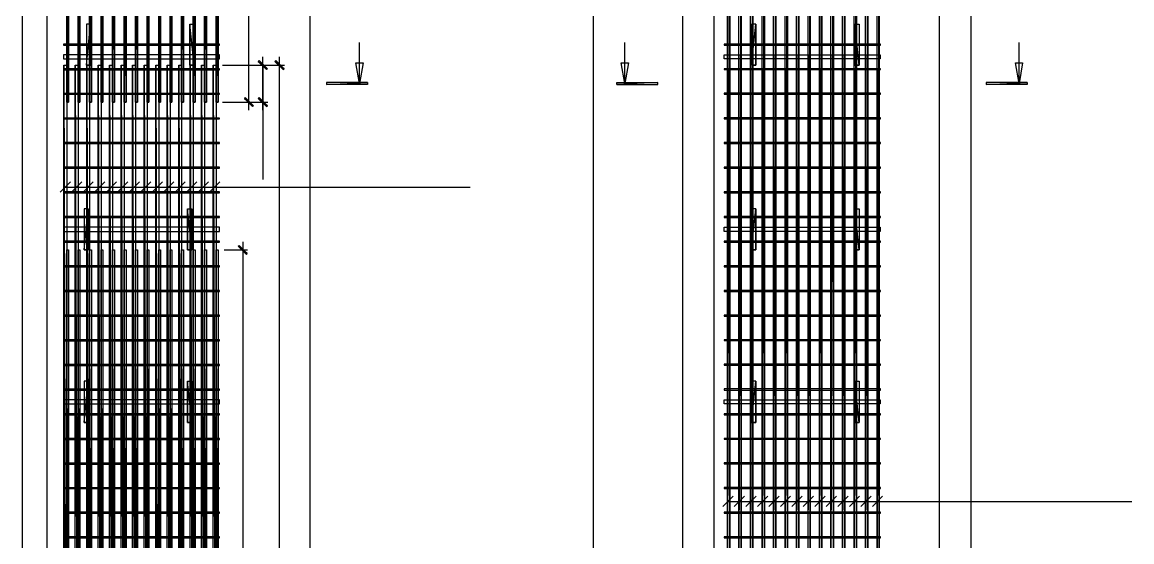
# Model space of a CAD drawing. Extents: x -1 to 315, y 0 to 224.
# Drawn here: x 68.5 to 139.9, y 146.8 to 180.2 of the extents above; entities that cross this region are included whole.
import ezdxf

# ---------------------------------------------------------------- set-up
doc = ezdxf.new("R2010")
doc.units = 0
doc.header["$MEASUREMENT"] = 0
doc.layers.add('UNDERLAY', color=8, linetype='Continuous')

msp = doc.modelspace()

# ---------------------------------------------------------------- linework, layer by layer
at = {"layer": 'UNDERLAY'}
for p, q in [((83.068, 174.552), (83.068, 206.563)), ((105.234, 206.563), (105.234, 41.723)), ((71.442, 175.078), (71.33, 206.037)), ((71.33, 206.037), (71.33, 175.078)), ((71.442, 175.078), (71.33, 206.037)), ((71.33, 175.078), (71.33, 206.037)), ((71.442, 206.037), (71.442, 175.078)), ((71.442, 206.037), (71.442, 175.078)), ((72.181, 175.078), (72.069, 206.037)), ((72.069, 206.037), (72.069, 175.078)), ((72.181, 175.078), (72.069, 206.037)), ((72.069, 175.078), (72.069, 206.037)), ((72.181, 206.037), (72.181, 175.078)), ((72.181, 206.037), (72.181, 175.078)), ((72.92, 175.078), (72.808, 206.037)), ((72.808, 206.037), (72.808, 175.078)), ((72.92, 175.078), (72.808, 206.037)), ((72.808, 175.078), (72.808, 206.037)), ((72.92, 206.037), (72.92, 175.078)), ((72.92, 206.037), (72.92, 175.078)), ((73.66, 175.078), (73.547, 206.037)), ((73.547, 206.037), (73.547, 175.078)), ((73.66, 175.078), (73.547, 206.037)), ((73.547, 175.078), (73.547, 206.037)), ((73.66, 206.037), (73.66, 175.078)), ((73.66, 206.037), (73.66, 175.078)), ((74.41, 175.078), (74.287, 206.037)), ((74.287, 206.037), (74.287, 175.078)), ((74.41, 175.078), (74.287, 206.037)), ((74.287, 175.078), (74.287, 206.037)), ((74.41, 206.037), (74.41, 175.078)), ((74.41, 206.037), (74.41, 175.078)), ((75.149, 175.078), (75.026, 206.037)), ((75.026, 206.037), (75.026, 175.078)), ((75.149, 175.078), (75.026, 206.037)), ((75.026, 175.078), (75.026, 206.037)), ((75.149, 206.037), (75.149, 175.078)), ((75.149, 206.037), (75.149, 175.078)), ((75.888, 175.078), (75.765, 206.037)), ((75.765, 206.037), (75.765, 175.078)), ((75.888, 175.078), (75.765, 206.037)), ((75.765, 175.078), (75.765, 206.037)), ((75.888, 206.037), (75.888, 175.078)), ((75.888, 206.037), (75.888, 175.078)), ((76.628, 175.078), (76.516, 206.037)), ((76.516, 206.037), (76.516, 175.078)), ((76.628, 175.078), (76.516, 206.037)), ((76.516, 175.078), (76.516, 206.037)), ((76.628, 206.037), (76.628, 175.078)), ((76.628, 206.037), (76.628, 175.078)), ((77.367, 175.078), (77.255, 206.037)), ((77.255, 206.037), (77.255, 175.078)), ((77.367, 175.078), (77.255, 206.037)), ((77.255, 175.078), (77.255, 206.037)), ((77.367, 206.037), (77.367, 175.078)), ((77.367, 206.037), (77.367, 175.078)), ((78.106, 175.078), (77.994, 206.037)), ((77.994, 206.037), (77.994, 175.078)), ((78.106, 175.078), (77.994, 206.037)), ((77.994, 175.078), (77.994, 206.037)), ((78.106, 206.037), (78.106, 175.078)), ((78.106, 206.037), (78.106, 175.078)), ((78.845, 175.078), (78.733, 206.037)), ((78.733, 206.037), (78.733, 175.078)), ((78.845, 175.078), (78.733, 206.037)), ((78.733, 175.078), (78.733, 206.037)), ((78.845, 206.037), (78.845, 175.078)), ((78.845, 206.037), (78.845, 175.078)), ((79.596, 175.078), (79.473, 206.037)), ((79.473, 206.037), (79.473, 175.078)), ((79.596, 175.078), (79.473, 206.037)), ((79.473, 175.078), (79.473, 206.037)), ((79.596, 206.037), (79.596, 175.078)), ((79.596, 206.037), (79.596, 175.078)), ((80.335, 175.078), (80.212, 206.037)), ((80.212, 206.037), (80.212, 175.078)), ((80.335, 175.078), (80.212, 206.037)), ((80.212, 175.078), (80.212, 206.037)), ((80.335, 206.037), (80.335, 175.078)), ((80.335, 206.037), (80.335, 175.078)), ((81.075, 175.078), (80.951, 206.037)), ((80.951, 206.037), (80.951, 175.078)), ((81.075, 175.078), (80.951, 206.037)), ((80.951, 175.078), (80.951, 206.037)), ((81.075, 206.037), (81.075, 175.078)), ((81.075, 206.037), (81.075, 175.078)), ((68.463, 201.534), (68.463, 43.313)), ((110.992, 201.545), (110.992, 43.313)), ((70.042, 200.75), (70.042, 44.108)), ((87, 200.75), (87, 44.108)), ((113.019, 200.75), (113.019, 44.108)), ((129.562, 200.75), (129.562, 44.108)), ((113.87, 130.365), (114.038, 192.282)), ((113.87, 130.365), (114.038, 192.282)), ((113.87, 192.282), (113.87, 130.365)), ((113.87, 192.282), (113.87, 130.365)), ((114.038, 192.282), (114.038, 130.365)), ((114.038, 130.365), (114.038, 192.282)), ((114.609, 130.365), (114.777, 192.282)), ((114.609, 130.365), (114.777, 192.282)), ((114.609, 192.282), (114.609, 130.365)), ((114.609, 192.282), (114.609, 130.365)), ((114.777, 192.282), (114.777, 130.365)), ((114.777, 130.365), (114.777, 192.282)), ((115.348, 130.365), (115.528, 192.282)), ((115.348, 130.365), (115.528, 192.282)), ((115.348, 192.282), (115.348, 130.365)), ((115.348, 192.282), (115.348, 130.365)), ((115.528, 192.282), (115.528, 130.365)), ((115.528, 130.365), (115.528, 192.282)), ((116.099, 130.365), (116.267, 192.282)), ((116.099, 130.365), (116.267, 192.282)), ((116.099, 192.282), (116.099, 130.365)), ((116.099, 192.282), (116.099, 130.365)), ((116.267, 192.282), (116.267, 130.365)), ((116.267, 130.365), (116.267, 192.282)), ((116.838, 130.365), (117.006, 192.282)), ((116.838, 130.365), (117.006, 192.282)), ((116.838, 192.282), (116.838, 130.365)), ((116.838, 192.282), (116.838, 130.365)), ((117.006, 192.282), (117.006, 130.365)), ((117.006, 130.365), (117.006, 192.282)), ((117.577, 130.365), (117.746, 192.282)), ((117.577, 130.365), (117.746, 192.282)), ((117.577, 192.282), (117.577, 130.365)), ((117.577, 192.282), (117.577, 130.365)), ((117.746, 192.282), (117.746, 130.365)), ((117.746, 130.365), (117.746, 192.282)), ((118.317, 130.365), (118.485, 192.282)), ((118.317, 130.365), (118.485, 192.282)), ((118.317, 192.282), (118.317, 130.365)), ((118.317, 192.282), (118.317, 130.365)), ((118.485, 192.282), (118.485, 130.365)), ((118.485, 130.365), (118.485, 192.282)), ((119.056, 130.365), (119.224, 192.282)), ((119.056, 130.365), (119.224, 192.282)), ((119.056, 192.282), (119.056, 130.365)), ((119.056, 192.282), (119.056, 130.365)), ((119.224, 192.282), (119.224, 130.365)), ((119.224, 130.365), (119.224, 192.282)), ((119.795, 130.365), (119.963, 192.282)), ((119.795, 130.365), (119.963, 192.282)), ((119.795, 192.282), (119.795, 130.365)), ((119.795, 192.282), (119.795, 130.365)), ((119.963, 192.282), (119.963, 130.365)), ((119.963, 130.365), (119.963, 192.282)), ((120.534, 130.365), (120.714, 192.282)), ((120.534, 130.365), (120.714, 192.282)), ((120.534, 192.282), (120.534, 130.365)), ((120.534, 192.282), (120.534, 130.365)), ((120.714, 192.282), (120.714, 130.365)), ((120.714, 130.365), (120.714, 192.282)), ((121.285, 130.365), (121.453, 192.282)), ((121.285, 130.365), (121.453, 192.282)), ((121.285, 192.282), (121.285, 130.365)), ((121.285, 192.282), (121.285, 130.365)), ((121.453, 192.282), (121.453, 130.365)), ((121.453, 130.365), (121.453, 192.282)), ((122.024, 130.365), (122.192, 192.282)), ((122.024, 130.365), (122.192, 192.282)), ((122.024, 192.282), (122.024, 130.365)), ((122.024, 192.282), (122.024, 130.365)), ((122.192, 192.282), (122.192, 130.365)), ((122.192, 130.365), (122.192, 192.282)), ((122.763, 130.365), (122.931, 192.282)), ((122.763, 130.365), (122.931, 192.282)), ((122.763, 192.282), (122.763, 130.365)), ((122.763, 192.282), (122.763, 130.365)), ((122.931, 192.282), (122.931, 130.365)), ((122.931, 130.365), (122.931, 192.282)), ((123.503, 130.365), (123.671, 192.282)), ((123.503, 130.365), (123.671, 192.282)), ((123.503, 192.282), (123.503, 130.365)), ((123.503, 192.282), (123.503, 130.365)), ((123.671, 192.282), (123.671, 130.365)), ((123.671, 130.365), (123.671, 192.282)), ((127.524, 192.809), (127.524, 129.838)), ((72.864, 180.107), (72.596, 180.107)), ((72.596, 177.464), (72.864, 180.107)), ((72.596, 177.464), (72.864, 180.107)), ((72.864, 180.107), (72.596, 180.107)), ((72.596, 180.107), (72.596, 177.464)), ((72.864, 180.107), (72.596, 180.107)), ((72.596, 180.107), (72.596, 177.464)), ((72.864, 180.107), (72.864, 177.464)), ((72.864, 177.464), (72.864, 180.107)), ((79.271, 180.107), (79.529, 180.107)), ((79.529, 177.464), (79.271, 180.107)), ((79.271, 180.107), (79.271, 177.464)), ((79.529, 177.464), (79.271, 180.107)), ((79.271, 180.107), (79.529, 180.107)), ((79.271, 177.464), (79.271, 180.107)), ((79.271, 180.107), (79.529, 180.107)), ((79.529, 180.107), (79.529, 177.464)), ((79.529, 180.107), (79.529, 177.464)), ((115.707, 180.107), (115.438, 180.107)), ((115.438, 177.464), (115.707, 180.107)), ((115.438, 177.464), (115.707, 180.107)), ((115.707, 180.107), (115.438, 180.107)), ((115.438, 180.107), (115.438, 177.464)), ((115.707, 180.107), (115.438, 180.107)), ((115.438, 180.107), (115.438, 177.464)), ((115.707, 180.107), (115.707, 177.464)), ((115.707, 177.464), (115.707, 180.107)), ((122.103, 180.107), (122.371, 180.107)), ((122.371, 177.464), (122.103, 180.107)), ((122.103, 180.107), (122.103, 177.464)), ((122.371, 177.464), (122.103, 180.107)), ((122.103, 180.107), (122.371, 180.107)), ((122.103, 177.464), (122.103, 180.107)), ((122.103, 180.107), (122.371, 180.107)), ((122.371, 180.107), (122.371, 177.464)), ((122.371, 180.107), (122.371, 177.464)), ((71.117, 178.819), (71.117, 178.752)), ((81.175, 178.819), (71.117, 178.819)), ((71.117, 178.752), (81.175, 178.752)), ((72.808, 178.786), (72.92, 178.786)), ((81.175, 178.752), (81.175, 178.819)), ((90.181, 176.265), (90.181, 178.92)), ((107.284, 176.265), (107.284, 178.92)), ((113.68, 178.819), (113.68, 178.752)), ((123.738, 178.819), (113.68, 178.819)), ((113.68, 178.752), (123.738, 178.752)), ((123.738, 178.752), (123.738, 178.819)), ((132.676, 176.265), (132.676, 178.92)), ((81.175, 178.125), (71.117, 178.125)), ((71.117, 178.125), (71.117, 177.856)), ((81.175, 177.856), (81.175, 178.125)), ((83.953, 177.464), (83.953, 177.99)), ((85.028, 115.02), (85.028, 177.99)), ((113.68, 177.856), (113.68, 178.125)), ((113.68, 178.125), (123.727, 178.125)), ((123.727, 178.125), (123.727, 177.856)), ((71.117, 177.856), (81.175, 177.856)), ((71.139, 177.464), (71.33, 177.464)), ((71.33, 115.546), (71.139, 177.464)), ((71.139, 177.464), (71.33, 177.464)), ((71.139, 177.464), (71.33, 115.546)), ((71.139, 115.546), (71.139, 177.464)), ((71.139, 177.464), (71.33, 115.546)), ((71.139, 177.464), (71.33, 177.464)), ((71.139, 115.546), (71.139, 177.464)), ((71.33, 177.464), (71.33, 115.546)), ((71.33, 177.464), (71.33, 115.546)), ((71.878, 177.464), (72.069, 177.464)), ((72.069, 115.546), (71.878, 177.464)), ((71.878, 177.464), (72.069, 177.464)), ((71.878, 177.464), (72.069, 115.546)), ((71.878, 115.546), (71.878, 177.464)), ((71.878, 177.464), (72.069, 115.546)), ((71.878, 177.464), (72.069, 177.464)), ((71.878, 115.546), (71.878, 177.464)), ((72.069, 177.464), (72.069, 115.546)), ((72.069, 177.464), (72.069, 115.546)), ((72.864, 177.464), (72.596, 177.464)), ((72.596, 177.464), (72.864, 177.464)), ((72.618, 177.464), (72.808, 177.464)), ((72.808, 115.546), (72.618, 177.464)), ((72.618, 177.464), (72.808, 177.464)), ((72.618, 177.464), (72.808, 115.546)), ((72.618, 115.546), (72.618, 177.464)), ((72.618, 177.464), (72.808, 115.546)), ((72.618, 177.464), (72.808, 177.464)), ((72.618, 115.546), (72.618, 177.464)), ((72.808, 177.464), (72.808, 115.546)), ((72.808, 177.464), (72.808, 115.546)), ((73.357, 177.464), (73.547, 177.464)), ((73.547, 115.546), (73.357, 177.464)), ((73.357, 177.464), (73.547, 177.464)), ((73.357, 177.464), (73.547, 115.546)), ((73.357, 115.546), (73.357, 177.464)), ((73.357, 177.464), (73.547, 115.546)), ((73.357, 177.464), (73.547, 177.464)), ((73.357, 115.546), (73.357, 177.464)), ((73.547, 177.464), (73.547, 115.546)), ((73.547, 177.464), (73.547, 115.546)), ((74.096, 177.464), (74.287, 177.464)), ((74.287, 115.546), (74.096, 177.464)), ((74.096, 177.464), (74.287, 177.464)), ((74.096, 177.464), (74.287, 115.546)), ((74.096, 115.546), (74.096, 177.464)), ((74.096, 177.464), (74.287, 115.546)), ((74.096, 177.464), (74.287, 177.464)), ((74.096, 115.546), (74.096, 177.464)), ((74.287, 177.464), (74.287, 115.546)), ((74.287, 177.464), (74.287, 115.546)), ((74.836, 177.464), (75.026, 177.464)), ((75.026, 115.546), (74.836, 177.464)), ((74.836, 177.464), (75.026, 177.464)), ((74.836, 177.464), (75.026, 115.546)), ((74.836, 115.546), (74.836, 177.464)), ((74.836, 177.464), (75.026, 115.546)), ((74.836, 177.464), (75.026, 177.464)), ((74.836, 115.546), (74.836, 177.464)), ((75.026, 177.464), (75.026, 115.546)), ((75.026, 177.464), (75.026, 115.546)), ((75.575, 177.464), (75.765, 177.464)), ((75.765, 115.546), (75.575, 177.464)), ((75.575, 177.464), (75.765, 177.464)), ((75.575, 177.464), (75.765, 115.546)), ((75.575, 115.546), (75.575, 177.464)), ((75.575, 177.464), (75.765, 115.546)), ((75.575, 177.464), (75.765, 177.464)), ((75.575, 115.546), (75.575, 177.464)), ((75.765, 177.464), (75.765, 115.546)), ((75.765, 177.464), (75.765, 115.546)), ((76.325, 177.464), (76.516, 177.464)), ((76.516, 115.546), (76.325, 177.464)), ((76.325, 177.464), (76.516, 177.464)), ((76.325, 177.464), (76.516, 115.546)), ((76.325, 115.546), (76.325, 177.464)), ((76.325, 177.464), (76.516, 115.546)), ((76.325, 177.464), (76.516, 177.464)), ((76.325, 115.546), (76.325, 177.464)), ((76.516, 177.464), (76.516, 115.546)), ((76.516, 177.464), (76.516, 115.546)), ((77.065, 177.464), (77.255, 177.464)), ((77.255, 115.546), (77.065, 177.464)), ((77.065, 177.464), (77.255, 177.464)), ((77.065, 177.464), (77.255, 115.546)), ((77.065, 115.546), (77.065, 177.464)), ((77.065, 177.464), (77.255, 115.546)), ((77.065, 177.464), (77.255, 177.464)), ((77.065, 115.546), (77.065, 177.464)), ((77.255, 177.464), (77.255, 115.546)), ((77.255, 177.464), (77.255, 115.546)), ((77.804, 177.464), (77.994, 177.464)), ((77.994, 115.546), (77.804, 177.464)), ((77.804, 177.464), (77.994, 177.464)), ((77.804, 177.464), (77.994, 115.546)), ((77.804, 115.546), (77.804, 177.464)), ((77.804, 177.464), (77.994, 115.546)), ((77.804, 177.464), (77.994, 177.464)), ((77.804, 115.546), (77.804, 177.464)), ((77.994, 177.464), (77.994, 115.546)), ((77.994, 177.464), (77.994, 115.546)), ((78.543, 177.464), (78.733, 177.464)), ((78.733, 115.546), (78.543, 177.464)), ((78.543, 177.464), (78.733, 177.464)), ((78.543, 177.464), (78.733, 115.546)), ((78.543, 115.546), (78.543, 177.464)), ((78.543, 177.464), (78.733, 115.546)), ((78.543, 177.464), (78.733, 177.464)), ((78.543, 115.546), (78.543, 177.464)), ((78.733, 177.464), (78.733, 115.546)), ((78.733, 177.464), (78.733, 115.546)), ((79.271, 177.464), (79.529, 177.464)), ((79.529, 177.464), (79.271, 177.464)), ((79.282, 177.464), (79.473, 177.464)), ((79.473, 115.546), (79.282, 177.464)), ((79.282, 177.464), (79.473, 177.464)), ((79.282, 177.464), (79.473, 115.546)), ((79.282, 115.546), (79.282, 177.464)), ((79.282, 177.464), (79.473, 115.546)), ((79.282, 177.464), (79.473, 177.464)), ((79.282, 115.546), (79.282, 177.464)), ((79.473, 177.464), (79.473, 115.546)), ((79.473, 177.464), (79.473, 115.546)), ((80.022, 177.464), (80.212, 177.464)), ((80.212, 115.546), (80.022, 177.464)), ((80.022, 177.464), (80.212, 177.464)), ((80.022, 177.464), (80.212, 115.546)), ((80.022, 115.546), (80.022, 177.464)), ((80.022, 177.464), (80.212, 115.546)), ((80.022, 177.464), (80.212, 177.464)), ((80.022, 115.546), (80.022, 177.464)), ((80.212, 177.464), (80.212, 115.546)), ((80.212, 177.464), (80.212, 115.546)), ((80.761, 177.464), (80.951, 177.464)), ((80.951, 115.546), (80.761, 177.464)), ((80.761, 177.464), (80.951, 177.464)), ((80.761, 177.464), (80.951, 115.546)), ((80.761, 115.546), (80.761, 177.464)), ((80.761, 177.464), (80.951, 115.546)), ((80.761, 177.464), (80.951, 177.464)), ((80.761, 115.546), (80.761, 177.464)), ((80.951, 177.464), (80.951, 115.546)), ((80.951, 177.464), (80.951, 115.546)), ((81.354, 177.464), (85.353, 177.464)), ((81.354, 177.464), (84.278, 177.464)), ((83.718, 177.755), (83.662, 177.699)), ((83.662, 177.699), (84.255, 177.229)), ((83.662, 177.699), (84.255, 177.229)), ((84.199, 177.173), (83.662, 177.699)), ((84.255, 177.229), (83.718, 177.755)), ((83.953, 177.464), (83.953, 175.078)), ((83.953, 175.078), (83.953, 177.464)), ((84.737, 177.699), (84.793, 177.755)), ((85.331, 177.229), (84.737, 177.699)), ((84.737, 177.699), (85.275, 177.173)), ((85.331, 177.229), (84.737, 177.699)), ((84.793, 177.755), (85.331, 177.229)), ((89.945, 177.598), (90.416, 177.598)), ((90.181, 176.265), (89.945, 177.598)), ((90.416, 177.598), (90.181, 176.265)), ((107.049, 177.598), (107.519, 177.598)), ((107.284, 176.265), (107.049, 177.598)), ((107.519, 177.598), (107.284, 176.265)), ((123.727, 177.856), (113.68, 177.856)), ((115.707, 177.464), (115.438, 177.464)), ((115.438, 177.464), (115.707, 177.464)), ((122.103, 177.464), (122.371, 177.464)), ((122.371, 177.464), (122.103, 177.464)), ((132.441, 177.598), (132.9, 177.598)), ((132.676, 176.265), (132.441, 177.598)), ((132.9, 177.598), (132.676, 176.265)), ((71.117, 177.229), (71.117, 177.161)), ((81.175, 177.229), (71.117, 177.229)), ((71.117, 177.161), (81.175, 177.161)), ((81.175, 177.161), (81.175, 177.229)), ((84.255, 177.229), (84.199, 177.173)), ((85.275, 177.173), (85.331, 177.229)), ((113.68, 177.229), (113.68, 177.173)), ((123.738, 177.229), (113.68, 177.229)), ((113.68, 177.173), (123.738, 177.173)), ((123.738, 177.173), (123.738, 177.229)), ((88.064, 176.332), (88.064, 176.209)), ((88.064, 176.209), (90.707, 176.332)), ((90.707, 176.332), (88.064, 176.332)), ((88.064, 176.209), (90.707, 176.332)), ((90.707, 176.209), (88.064, 176.209)), ((90.707, 176.332), (90.707, 176.209)), ((109.401, 176.332), (106.758, 176.209)), ((109.401, 176.332), (106.758, 176.209)), ((106.758, 176.209), (106.758, 176.332)), ((106.758, 176.332), (109.401, 176.332)), ((106.758, 176.209), (109.401, 176.209)), ((109.401, 176.209), (109.401, 176.332)), ((130.559, 176.332), (130.559, 176.209)), ((130.559, 176.209), (133.202, 176.332)), ((133.202, 176.332), (130.559, 176.332)), ((130.559, 176.209), (133.202, 176.332)), ((133.202, 176.209), (130.559, 176.209)), ((133.202, 176.332), (133.202, 176.209)), ((71.117, 175.638), (71.117, 175.582)), ((81.175, 175.638), (71.117, 175.638)), ((71.117, 175.582), (81.175, 175.582)), ((81.175, 175.582), (81.175, 175.638)), ((82.833, 175.369), (82.777, 175.313)), ((82.777, 175.313), (83.359, 174.843)), ((82.777, 175.313), (83.359, 174.843)), ((83.304, 174.787), (82.777, 175.313)), ((83.359, 174.843), (82.833, 175.369)), ((83.662, 175.313), (83.718, 175.369)), ((84.255, 174.843), (83.662, 175.313)), ((83.662, 175.313), (84.199, 174.787)), ((84.255, 174.843), (83.662, 175.313)), ((83.718, 175.369), (84.255, 174.843)), ((113.68, 175.649), (113.68, 175.582)), ((123.738, 175.649), (113.68, 175.649)), ((113.68, 175.582), (123.738, 175.582)), ((123.738, 175.582), (123.738, 175.649)), ((71.33, 175.078), (71.442, 175.078)), ((71.442, 175.078), (71.33, 175.078)), ((72.069, 175.078), (72.181, 175.078)), ((72.181, 175.078), (72.069, 175.078)), ((72.808, 175.078), (72.92, 175.078)), ((72.92, 175.078), (72.808, 175.078)), ((73.547, 175.078), (73.66, 175.078)), ((73.66, 175.078), (73.547, 175.078)), ((74.287, 175.078), (74.41, 175.078)), ((74.41, 175.078), (74.287, 175.078)), ((75.026, 175.078), (75.149, 175.078)), ((75.149, 175.078), (75.026, 175.078)), ((75.765, 175.078), (75.888, 175.078)), ((75.888, 175.078), (75.765, 175.078)), ((76.516, 175.078), (76.628, 175.078)), ((76.628, 175.078), (76.516, 175.078)), ((77.255, 175.078), (77.367, 175.078)), ((77.367, 175.078), (77.255, 175.078)), ((77.994, 175.078), (78.106, 175.078)), ((78.106, 175.078), (77.994, 175.078)), ((78.733, 175.078), (78.845, 175.078)), ((78.845, 175.078), (78.733, 175.078)), ((79.473, 175.078), (79.596, 175.078)), ((79.596, 175.078), (79.473, 175.078)), ((80.212, 175.078), (80.335, 175.078)), ((80.335, 175.078), (80.212, 175.078)), ((80.951, 175.078), (81.075, 175.078)), ((81.075, 175.078), (80.951, 175.078)), ((81.354, 175.078), (83.382, 175.078)), ((81.354, 175.078), (84.278, 175.078)), ((83.359, 174.843), (83.304, 174.787)), ((83.953, 174.552), (83.953, 175.078)), ((83.953, 175.078), (83.953, 170.094)), ((84.199, 174.787), (84.255, 174.843)), ((71.117, 174.048), (71.117, 173.991)), ((81.175, 174.048), (71.117, 174.048)), ((71.117, 173.991), (81.175, 173.991)), ((81.175, 173.991), (81.175, 174.048)), ((113.68, 174.059), (113.68, 173.991)), ((123.738, 174.059), (113.68, 174.059)), ((113.68, 173.991), (123.738, 173.991)), ((123.738, 173.991), (123.738, 174.059)), ((71.117, 172.468), (71.117, 172.401)), ((81.175, 172.468), (71.117, 172.468)), ((71.117, 172.401), (81.175, 172.401)), ((81.175, 172.401), (81.175, 172.468)), ((113.68, 172.468), (113.68, 172.412)), ((123.738, 172.468), (113.68, 172.468)), ((113.68, 172.412), (123.738, 172.412)), ((123.738, 172.412), (123.738, 172.468)), ((71.117, 170.878), (71.117, 170.811)), ((81.175, 170.878), (71.117, 170.878)), ((81.175, 170.811), (81.175, 170.878)), ((113.68, 170.878), (113.68, 170.822)), ((123.738, 170.878), (113.68, 170.878)), ((113.68, 170.822), (123.738, 170.822)), ((123.738, 170.822), (123.738, 170.878)), ((71.117, 170.811), (81.175, 170.811)), ((71.565, 169.937), (70.904, 169.276)), ((71.229, 169.601), (82.889, 169.601)), ((72.304, 169.937), (71.643, 169.276)), ((71.968, 169.601), (82.564, 169.601)), ((73.043, 169.937), (72.383, 169.276)), ((72.718, 169.601), (82.564, 169.601)), ((73.783, 169.937), (73.122, 169.276)), ((73.458, 169.601), (82.564, 169.601)), ((74.544, 169.937), (73.883, 169.276)), ((74.208, 169.601), (82.564, 169.601)), ((75.273, 169.937), (74.611, 169.276)), ((74.936, 169.601), (82.564, 169.601)), ((76.012, 169.937), (75.351, 169.276)), ((75.676, 169.601), (82.564, 169.601)), ((76.751, 169.937), (76.09, 169.276)), ((76.415, 169.601), (82.564, 169.601)), ((77.49, 169.937), (76.829, 169.276)), ((77.154, 169.601), (82.564, 169.601)), ((78.23, 169.937), (77.568, 169.276)), ((77.905, 169.601), (97.316, 169.601)), ((78.969, 169.937), (78.308, 169.276)), ((78.644, 169.601), (82.564, 169.601)), ((79.708, 169.937), (79.047, 169.276)), ((79.383, 169.601), (82.564, 169.601)), ((80.458, 169.937), (79.798, 169.276)), ((80.122, 169.601), (82.564, 169.601)), ((81.198, 169.937), (80.537, 169.276)), ((80.862, 169.601), (82.564, 169.601)), ((71.117, 169.287), (71.117, 169.231)), ((81.175, 169.287), (71.117, 169.287)), ((71.117, 169.231), (81.175, 169.231)), ((81.175, 169.231), (81.175, 169.287)), ((113.68, 169.298), (113.68, 169.231)), ((123.738, 169.298), (113.68, 169.298)), ((113.68, 169.231), (123.738, 169.231)), ((123.738, 169.231), (123.738, 169.298)), ((72.707, 168.201), (72.45, 168.201)), ((72.45, 165.557), (72.707, 168.201)), ((72.45, 165.557), (72.707, 168.201)), ((72.707, 168.201), (72.45, 168.201)), ((72.45, 168.201), (72.45, 165.557)), ((72.707, 168.201), (72.45, 168.201)), ((72.45, 168.201), (72.45, 165.557)), ((72.707, 168.201), (72.707, 165.557)), ((72.707, 165.557), (72.707, 168.201)), ((79.114, 168.201), (79.383, 168.201)), ((79.383, 165.557), (79.114, 168.201)), ((79.114, 168.201), (79.114, 165.557)), ((79.383, 165.557), (79.114, 168.201)), ((79.114, 168.201), (79.383, 168.201)), ((79.114, 165.557), (79.114, 168.201)), ((79.114, 168.201), (79.383, 168.201)), ((79.383, 168.201), (79.383, 165.557)), ((79.383, 168.201), (79.383, 165.557)), ((115.707, 168.201), (115.438, 168.201)), ((115.438, 165.557), (115.707, 168.201)), ((115.438, 165.557), (115.707, 168.201)), ((115.707, 168.201), (115.438, 168.201)), ((115.438, 168.201), (115.438, 165.557)), ((115.707, 168.201), (115.438, 168.201)), ((115.438, 168.201), (115.438, 165.557)), ((115.707, 168.201), (115.707, 165.557)), ((115.707, 165.557), (115.707, 168.201)), ((122.103, 168.201), (122.371, 168.201)), ((122.371, 165.557), (122.103, 168.201)), ((122.103, 168.201), (122.103, 165.557)), ((122.371, 165.557), (122.103, 168.201)), ((122.103, 168.201), (122.371, 168.201)), ((122.103, 165.557), (122.103, 168.201)), ((122.103, 168.201), (122.371, 168.201)), ((122.371, 168.201), (122.371, 165.557)), ((122.371, 168.201), (122.371, 165.557)), ((71.117, 167.708), (71.117, 167.641)), ((81.175, 167.708), (71.117, 167.708)), ((71.117, 167.641), (81.175, 167.641)), ((81.175, 167.641), (81.175, 167.708)), ((113.68, 167.708), (113.68, 167.641)), ((123.738, 167.708), (113.68, 167.708)), ((113.68, 167.641), (123.738, 167.641)), ((123.738, 167.641), (123.738, 167.708)), ((81.175, 167.013), (71.117, 167.013)), ((71.117, 167.013), (71.117, 166.745)), ((71.117, 166.745), (81.175, 166.745)), ((81.175, 166.745), (81.175, 167.013)), ((113.68, 166.745), (113.68, 167.013)), ((113.68, 167.013), (123.727, 167.013)), ((123.727, 166.745), (113.68, 166.745)), ((123.727, 167.013), (123.727, 166.745)), ((71.117, 166.117), (71.117, 166.05)), ((81.175, 166.117), (71.117, 166.117)), ((71.117, 166.05), (81.175, 166.05)), ((81.175, 166.05), (81.175, 166.117)), ((82.374, 165.793), (82.43, 165.849)), ((82.43, 165.849), (82.956, 165.322)), ((82.665, 166.084), (82.665, 103.113)), ((113.68, 166.117), (113.68, 166.062)), ((123.738, 166.117), (113.68, 166.117)), ((113.68, 166.062), (123.738, 166.062)), ((123.738, 166.062), (123.738, 166.117)), ((71.33, 165.557), (71.442, 165.557)), ((71.442, 134.599), (71.33, 165.557)), ((71.33, 165.557), (71.33, 134.599)), ((71.442, 134.599), (71.33, 165.557)), ((71.33, 165.557), (71.442, 165.557)), ((71.33, 165.557), (71.442, 165.557)), ((71.33, 103.64), (71.33, 165.557)), ((71.442, 165.557), (71.442, 134.599)), ((71.442, 165.557), (71.442, 103.64)), ((72.069, 165.557), (72.181, 165.557)), ((72.181, 134.599), (72.069, 165.557)), ((72.069, 165.557), (72.069, 134.599)), ((72.181, 134.599), (72.069, 165.557)), ((72.069, 165.557), (72.181, 165.557)), ((72.069, 165.557), (72.181, 165.557)), ((72.069, 103.64), (72.069, 165.557)), ((72.181, 165.557), (72.181, 134.599)), ((72.181, 165.557), (72.181, 103.64)), ((72.707, 165.557), (72.45, 165.557)), ((72.45, 165.557), (72.707, 165.557)), ((72.808, 165.557), (72.92, 165.557)), ((72.92, 134.599), (72.808, 165.557)), ((72.808, 165.557), (72.808, 134.599)), ((72.92, 134.599), (72.808, 165.557)), ((72.808, 165.557), (72.92, 165.557)), ((72.808, 165.557), (72.92, 165.557)), ((72.808, 103.64), (72.808, 165.557)), ((72.92, 165.557), (72.92, 134.599)), ((72.92, 165.557), (72.92, 103.64)), ((73.547, 165.557), (73.66, 165.557)), ((73.66, 134.599), (73.547, 165.557)), ((73.547, 165.557), (73.547, 134.599)), ((73.66, 134.599), (73.547, 165.557)), ((73.547, 165.557), (73.66, 165.557)), ((73.547, 165.557), (73.66, 165.557)), ((73.547, 103.64), (73.547, 165.557)), ((73.66, 165.557), (73.66, 134.599)), ((73.66, 165.557), (73.66, 103.64)), ((74.287, 165.557), (74.41, 165.557)), ((74.41, 134.599), (74.287, 165.557)), ((74.287, 165.557), (74.287, 134.599)), ((74.41, 134.599), (74.287, 165.557)), ((74.287, 165.557), (74.41, 165.557)), ((74.287, 165.557), (74.41, 165.557)), ((74.287, 103.64), (74.287, 165.557)), ((74.41, 165.557), (74.41, 134.599)), ((74.41, 165.557), (74.41, 103.64)), ((75.026, 165.557), (75.149, 165.557)), ((75.149, 134.599), (75.026, 165.557)), ((75.026, 165.557), (75.026, 134.599)), ((75.149, 134.599), (75.026, 165.557)), ((75.026, 165.557), (75.149, 165.557)), ((75.026, 165.557), (75.149, 165.557)), ((75.026, 103.64), (75.026, 165.557)), ((75.149, 165.557), (75.149, 134.599)), ((75.149, 165.557), (75.149, 103.64)), ((75.765, 165.557), (75.888, 165.557)), ((75.888, 134.599), (75.765, 165.557)), ((75.765, 165.557), (75.765, 134.599)), ((75.888, 134.599), (75.765, 165.557)), ((75.765, 165.557), (75.888, 165.557)), ((75.765, 165.557), (75.888, 165.557)), ((75.765, 103.64), (75.765, 165.557)), ((75.888, 165.557), (75.888, 134.599)), ((75.888, 165.557), (75.888, 103.64)), ((76.516, 165.557), (76.628, 165.557)), ((76.628, 134.599), (76.516, 165.557)), ((76.516, 165.557), (76.516, 134.599)), ((76.628, 134.599), (76.516, 165.557)), ((76.516, 165.557), (76.628, 165.557)), ((76.516, 165.557), (76.628, 165.557)), ((76.516, 103.64), (76.516, 165.557)), ((76.628, 165.557), (76.628, 134.599)), ((76.628, 165.557), (76.628, 103.64)), ((77.255, 165.557), (77.367, 165.557)), ((77.367, 134.599), (77.255, 165.557)), ((77.255, 165.557), (77.255, 134.599)), ((77.367, 134.599), (77.255, 165.557)), ((77.255, 165.557), (77.367, 165.557)), ((77.255, 165.557), (77.367, 165.557)), ((77.255, 103.64), (77.255, 165.557)), ((77.367, 165.557), (77.367, 134.599)), ((77.367, 165.557), (77.367, 103.64)), ((77.994, 165.557), (78.106, 165.557)), ((78.106, 134.599), (77.994, 165.557)), ((77.994, 165.557), (77.994, 134.599)), ((78.106, 134.599), (77.994, 165.557)), ((77.994, 165.557), (78.106, 165.557)), ((77.994, 165.557), (78.106, 165.557)), ((77.994, 103.64), (77.994, 165.557)), ((78.106, 165.557), (78.106, 134.599)), ((78.106, 165.557), (78.106, 103.64)), ((78.733, 165.557), (78.845, 165.557)), ((78.845, 134.599), (78.733, 165.557)), ((78.733, 165.557), (78.733, 134.599)), ((78.845, 134.599), (78.733, 165.557)), ((78.733, 165.557), (78.845, 165.557)), ((78.733, 165.557), (78.845, 165.557)), ((78.733, 103.64), (78.733, 165.557)), ((78.845, 165.557), (78.845, 134.599)), ((78.845, 165.557), (78.845, 103.64)), ((79.114, 165.557), (79.383, 165.557)), ((79.383, 165.557), (79.114, 165.557)), ((79.473, 165.557), (79.596, 165.557)), ((79.596, 134.599), (79.473, 165.557)), ((79.473, 165.557), (79.473, 134.599)), ((79.596, 134.599), (79.473, 165.557)), ((79.473, 165.557), (79.596, 165.557)), ((79.473, 165.557), (79.596, 165.557)), ((79.473, 103.64), (79.473, 165.557)), ((79.596, 165.557), (79.596, 134.599)), ((79.596, 165.557), (79.596, 103.64)), ((80.212, 165.557), (80.335, 165.557)), ((80.335, 134.599), (80.212, 165.557)), ((80.212, 165.557), (80.212, 134.599)), ((80.335, 134.599), (80.212, 165.557)), ((80.212, 165.557), (80.335, 165.557)), ((80.212, 165.557), (80.335, 165.557)), ((80.212, 103.64), (80.212, 165.557)), ((80.335, 165.557), (80.335, 134.599)), ((80.335, 165.557), (80.335, 103.64)), ((80.951, 165.557), (81.075, 165.557)), ((81.075, 134.599), (80.951, 165.557)), ((80.951, 165.557), (80.951, 134.599)), ((81.075, 134.599), (80.951, 165.557)), ((80.951, 165.557), (81.075, 165.557)), ((80.951, 165.557), (81.075, 165.557)), ((80.951, 103.64), (80.951, 165.557)), ((81.075, 165.557), (81.075, 134.599)), ((81.075, 165.557), (81.075, 103.64)), ((81.467, 165.557), (82.979, 165.557)), ((82.956, 165.322), (82.374, 165.793)), ((82.374, 165.793), (82.9, 165.267)), ((82.956, 165.322), (82.374, 165.793)), ((82.9, 165.267), (82.956, 165.322)), ((115.707, 165.557), (115.438, 165.557)), ((115.438, 165.557), (115.707, 165.557)), ((122.103, 165.557), (122.371, 165.557)), ((122.371, 165.557), (122.103, 165.557)), ((71.117, 164.527), (71.117, 164.46)), ((81.175, 164.527), (71.117, 164.527)), ((71.117, 164.46), (81.175, 164.46)), ((81.175, 164.46), (81.175, 164.527)), ((113.68, 164.527), (113.68, 164.471)), ((123.738, 164.527), (113.68, 164.527)), ((113.68, 164.471), (123.738, 164.471)), ((123.738, 164.471), (123.738, 164.527)), ((71.117, 162.936), (71.117, 162.88)), ((81.175, 162.936), (71.117, 162.936)), ((71.117, 162.88), (81.175, 162.88)), ((81.175, 162.88), (81.175, 162.936)), ((113.68, 162.948), (113.68, 162.88)), ((123.738, 162.948), (113.68, 162.948)), ((113.68, 162.88), (123.738, 162.88)), ((123.738, 162.88), (123.738, 162.948)), ((71.117, 161.357), (71.117, 161.29)), ((81.175, 161.357), (71.117, 161.357)), ((71.117, 161.29), (81.175, 161.29)), ((81.175, 161.29), (81.175, 161.357)), ((113.68, 161.357), (113.68, 161.29)), ((123.738, 161.357), (113.68, 161.357)), ((113.68, 161.29), (123.738, 161.29)), ((123.738, 161.29), (123.738, 161.357)), ((71.117, 159.767), (71.117, 159.7)), ((81.175, 159.767), (71.117, 159.767)), ((71.117, 159.7), (81.175, 159.7)), ((81.175, 159.7), (81.175, 159.767)), ((113.68, 159.767), (113.68, 159.711)), ((123.738, 159.767), (113.68, 159.767)), ((113.68, 159.711), (123.738, 159.711)), ((123.738, 159.711), (123.738, 159.767)), ((71.117, 158.176), (71.117, 158.109)), ((81.175, 158.176), (71.117, 158.176)), ((71.117, 158.109), (81.175, 158.109)), ((81.175, 158.109), (81.175, 158.176)), ((113.68, 158.188), (113.68, 158.12)), ((123.738, 158.188), (113.68, 158.188)), ((113.68, 158.12), (123.738, 158.12)), ((123.738, 158.12), (123.738, 158.188)), ((71.117, 156.586), (71.117, 156.53)), ((81.175, 156.586), (71.117, 156.586)), ((71.117, 156.53), (81.175, 156.53)), ((72.707, 157.09), (72.45, 157.09)), ((72.45, 154.446), (72.707, 157.09)), ((72.45, 154.446), (72.707, 157.09)), ((72.707, 157.09), (72.45, 157.09)), ((72.45, 157.09), (72.45, 154.446)), ((72.707, 157.09), (72.45, 157.09)), ((72.45, 157.09), (72.45, 154.446)), ((72.707, 157.09), (72.707, 154.446)), ((72.707, 154.446), (72.707, 157.09)), ((79.114, 157.09), (79.383, 157.09)), ((79.383, 154.446), (79.114, 157.09)), ((79.114, 157.09), (79.114, 154.446)), ((79.383, 154.446), (79.114, 157.09)), ((79.114, 157.09), (79.383, 157.09)), ((79.114, 154.446), (79.114, 157.09)), ((79.114, 157.09), (79.383, 157.09)), ((79.383, 157.09), (79.383, 154.446)), ((79.383, 157.09), (79.383, 154.446)), ((81.175, 156.53), (81.175, 156.586)), ((113.68, 156.597), (113.68, 156.53)), ((123.738, 156.597), (113.68, 156.597)), ((113.68, 156.53), (123.738, 156.53)), ((115.707, 157.09), (115.438, 157.09)), ((115.438, 154.446), (115.707, 157.09)), ((115.438, 154.446), (115.707, 157.09)), ((115.707, 157.09), (115.438, 157.09)), ((115.438, 157.09), (115.438, 154.446)), ((115.707, 157.09), (115.438, 157.09)), ((115.438, 157.09), (115.438, 154.446)), ((115.707, 157.09), (115.707, 154.446)), ((115.707, 154.446), (115.707, 157.09)), ((122.103, 157.09), (122.371, 157.09)), ((122.371, 154.446), (122.103, 157.09)), ((122.103, 157.09), (122.103, 154.446)), ((122.371, 154.446), (122.103, 157.09)), ((122.103, 157.09), (122.371, 157.09)), ((122.103, 154.446), (122.103, 157.09)), ((122.103, 157.09), (122.371, 157.09)), ((122.371, 157.09), (122.371, 154.446)), ((122.371, 157.09), (122.371, 154.446)), ((123.738, 156.53), (123.738, 156.597)), ((81.175, 155.891), (71.117, 155.891)), ((71.117, 155.891), (71.117, 155.634)), ((81.175, 155.634), (81.175, 155.891)), ((113.68, 155.634), (113.68, 155.891)), ((113.68, 155.891), (123.727, 155.891)), ((123.727, 155.891), (123.727, 155.634)), ((71.117, 155.634), (81.175, 155.634)), ((123.727, 155.634), (113.68, 155.634)), ((71.117, 155.006), (71.117, 154.939)), ((81.175, 155.006), (71.117, 155.006)), ((71.117, 154.939), (81.175, 154.939)), ((72.707, 154.446), (72.45, 154.446)), ((72.45, 154.446), (72.707, 154.446)), ((79.114, 154.446), (79.383, 154.446)), ((79.383, 154.446), (79.114, 154.446)), ((81.175, 154.939), (81.175, 155.006)), ((113.68, 155.006), (113.68, 154.939)), ((123.738, 155.006), (113.68, 155.006)), ((113.68, 154.939), (123.738, 154.939)), ((115.707, 154.446), (115.438, 154.446)), ((115.438, 154.446), (115.707, 154.446)), ((122.103, 154.446), (122.371, 154.446)), ((122.371, 154.446), (122.103, 154.446)), ((123.738, 154.939), (123.738, 155.006)), ((71.117, 153.416), (71.117, 153.349)), ((81.175, 153.416), (71.117, 153.416)), ((71.117, 153.349), (81.175, 153.349)), ((81.175, 153.349), (81.175, 153.416)), ((113.68, 153.416), (113.68, 153.36)), ((123.738, 153.416), (113.68, 153.416)), ((113.68, 153.36), (123.738, 153.36)), ((123.738, 153.36), (123.738, 153.416)), ((71.117, 151.826), (71.117, 151.758)), ((81.175, 151.826), (71.117, 151.826)), ((71.117, 151.758), (81.175, 151.758)), ((81.175, 151.758), (81.175, 151.826)), ((113.68, 151.837), (113.68, 151.77)), ((123.738, 151.837), (113.68, 151.837)), ((113.68, 151.77), (123.738, 151.77)), ((123.738, 151.77), (123.738, 151.837)), ((71.117, 150.235), (71.117, 150.179)), ((81.175, 150.235), (71.117, 150.235)), ((71.117, 150.179), (81.175, 150.179)), ((81.175, 150.179), (81.175, 150.235)), ((113.68, 150.246), (113.68, 150.179)), ((123.738, 150.246), (113.68, 150.246)), ((113.68, 150.179), (123.738, 150.179)), ((123.738, 150.179), (123.738, 150.246)), ((114.251, 149.686), (113.59, 149.025)), ((114.99, 149.686), (114.329, 149.025)), ((115.729, 149.686), (115.069, 149.025)), ((116.48, 149.686), (115.819, 149.025)), ((117.219, 149.686), (116.558, 149.025)), ((117.958, 149.686), (117.298, 149.025)), ((118.697, 149.686), (118.037, 149.025)), ((119.437, 149.686), (118.776, 149.025)), ((120.176, 149.686), (119.515, 149.025)), ((120.915, 149.686), (120.255, 149.025)), ((121.666, 149.686), (121.005, 149.025)), ((122.405, 149.686), (121.744, 149.025)), ((123.144, 149.686), (122.483, 149.025)), ((123.883, 149.686), (123.223, 149.025)), ((113.926, 149.35), (125.429, 149.35)), ((114.665, 149.35), (125.105, 149.35)), ((115.405, 149.35), (125.105, 149.35)), ((116.144, 149.35), (125.105, 149.35)), ((116.883, 149.35), (125.105, 149.35)), ((117.622, 149.35), (125.105, 149.35)), ((118.362, 149.35), (125.105, 149.35)), ((119.112, 149.35), (125.105, 149.35)), ((119.851, 149.35), (125.105, 149.35)), ((120.59, 149.35), (139.934, 149.35)), ((121.329, 149.35), (125.105, 149.35)), ((122.069, 149.35), (125.105, 149.35)), ((122.808, 149.35), (125.105, 149.35)), ((123.547, 149.35), (125.105, 149.35)), ((71.117, 148.656), (71.117, 148.589)), ((81.175, 148.656), (71.117, 148.656)), ((71.117, 148.589), (81.175, 148.589)), ((81.175, 148.589), (81.175, 148.656)), ((113.68, 148.656), (113.68, 148.589)), ((123.738, 148.656), (113.68, 148.656)), ((113.68, 148.589), (123.738, 148.589)), ((123.738, 148.589), (123.738, 148.656)), ((71.117, 147.065), (71.117, 146.998)), ((81.175, 147.065), (71.117, 147.065)), ((71.117, 146.998), (81.175, 146.998)), ((81.175, 146.998), (81.175, 147.065)), ((113.68, 147.065), (113.68, 147.009)), ((123.738, 147.065), (113.68, 147.065)), ((113.68, 147.009), (123.738, 147.009)), ((123.738, 147.009), (123.738, 147.065))]:
    msp.add_line(p, q, dxfattribs=at)

doc.saveas('drawing.dxf')
